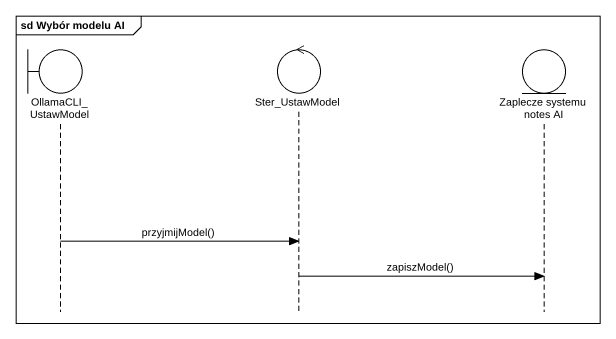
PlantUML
@startuml
mainframe sd Wybór modelu AI
hide footbox
boundary OllamaCLI_UstawModel
control Ster_UstawModel
entity "Zaplecze systemu notes AI" as Zaplecze_systemu_notes_AI

OllamaCLI_UstawModel -> Ster_UstawModel : przyjmijModel()
Ster_UstawModel -> Zaplecze_systemu_notes_AI : zapiszModel()
@enduml
